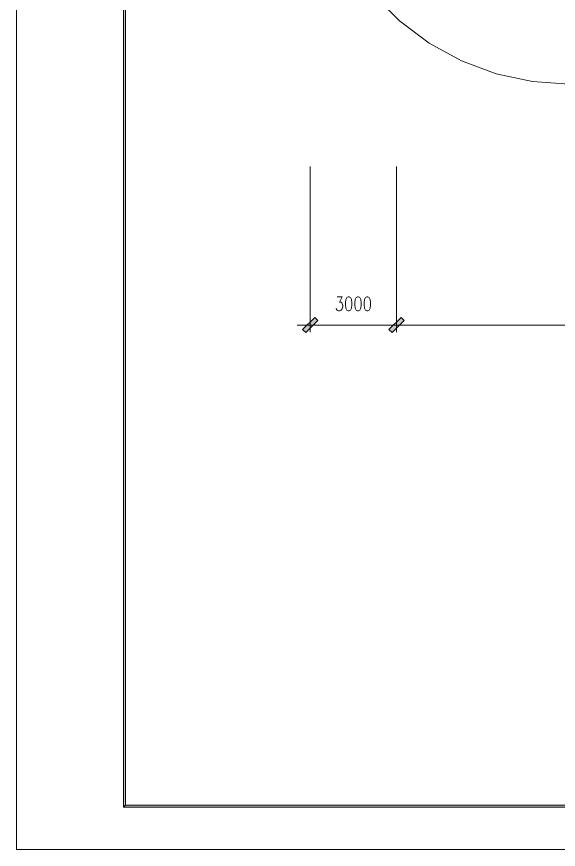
# Model space of a CAD drawing. Header units: millimetres. Extents: x 805 to 6044844, y 120 to 7887884.
# Drawn here: x 5918705 to 5937528, y 7798792 to 7827724 of the extents above; entities that cross this region are included whole.
import ezdxf

# ---------------------------------------------------------------- set-up
doc = ezdxf.new("R2010")
doc.units = ezdxf.units.MM

msp = doc.modelspace()

# ---------------------------------------------------------------- hatches: boundary and pattern name
h = msp.add_hatch(color=0)
h.dxf.hatch_style = 2
h.paths.add_polyline_path([(5922420, 7886420), (5922490, 7886350), (5922490, 7800327), (5922420, 7800257)])
h = msp.add_hatch(color=0)
h.dxf.hatch_style = 2
h.paths.add_polyline_path([(5929062, 7817272), (5929169, 7817166), (5928748, 7816746), (5928643, 7816852)])
h = msp.add_hatch(color=0)
h.dxf.hatch_style = 2
h.paths.add_polyline_path([(5932062, 7817272), (5932168, 7817166), (5931748, 7816746), (5931642, 7816852)])
h = msp.add_hatch(color=0)
h.dxf.hatch_style = 2
h.paths.add_polyline_path([(5931748, 7816746), (5931642, 7816852), (5932062, 7817272), (5932168, 7817166)])
h = msp.add_hatch(color=0)
h.dxf.hatch_style = 2
h.paths.add_polyline_path([(5922420, 7800257), (5922490, 7800327), (6043309, 7800327), (6043379, 7800257)])

# ---------------------------------------------------------------- linework, layer by layer
at = {"color": 0, "lineweight": 0}
for points in [[(5918705, 7798792), (5918705, 7887884), (6044844, 7887884), (6044844, 7798792)], [(5922420, 7886420), (5922490, 7886350), (5922490, 7800327), (5922420, 7800257)], [(5930227, 7817989), (5930179, 7817966), (5930147, 7817897), (5930131, 7817782), (5930131, 7817712), (5930147, 7817598), (5930179, 7817528), (5930227, 7817505), (5930260, 7817505), (5930308, 7817528), (5930341, 7817598), (5930357, 7817712), (5930357, 7817782), (5930341, 7817897), (5930308, 7817966), (5930260, 7817989)], [(5930550, 7817989), (5930502, 7817966), (5930470, 7817897), (5930454, 7817782), (5930454, 7817712), (5930470, 7817598), (5930502, 7817528), (5930550, 7817505), (5930583, 7817505), (5930632, 7817528), (5930664, 7817598), (5930680, 7817712), (5930680, 7817782), (5930664, 7817897), (5930632, 7817966), (5930583, 7817989)], [(5930874, 7817989), (5930825, 7817966), (5930793, 7817897), (5930777, 7817782), (5930777, 7817712), (5930793, 7817598), (5930825, 7817528), (5930874, 7817505), (5930906, 7817505), (5930955, 7817528), (5930987, 7817598), (5931003, 7817712), (5931003, 7817782), (5930987, 7817897), (5930955, 7817966), (5930906, 7817989)], [(5929062, 7817272), (5929169, 7817166), (5928748, 7816746), (5928643, 7816852)], [(5932062, 7817272), (5932168, 7817166), (5931748, 7816746), (5931642, 7816852)], [(5931748, 7816746), (5931642, 7816852), (5932062, 7817272), (5932168, 7817166)], [(5922420, 7800257), (5922490, 7800327), (6043309, 7800327), (6043379, 7800257)]]:
    msp.add_lwpolyline(points, close=True, dxfattribs=at)
for points in [[(5928906, 7834377), (5928997, 7833096), (5929270, 7831842), (5929719, 7830639), (5930334, 7829512), (5931103, 7828484), (5932011, 7827576), (5933039, 7826806), (5934166, 7826191), (5935369, 7825743), (5936624, 7825470), (5937905, 7825378)], [(5928906, 7822517), (5928906, 7816759)], [(5931905, 7822517), (5931905, 7816759)], [(5931905, 7822517), (5931905, 7816759)], [(5929840, 7817989), (5930018, 7817989), (5929920, 7817805), (5929969, 7817805), (5930001, 7817782), (5930018, 7817759), (5930034, 7817689), (5930034, 7817644), (5930018, 7817575), (5929985, 7817528), (5929937, 7817505), (5929888, 7817505), (5929840, 7817528), (5929824, 7817551), (5929808, 7817598)], [(5929355, 7817009), (5928455, 7817009)], [(5931902, 7817009), (5928908, 7817009)], [(5932355, 7817009), (5931455, 7817009)], [(5931455, 7817009), (5932355, 7817009)], [(5945651, 7817009), (5931908, 7817009)]]:
    msp.add_lwpolyline(points, dxfattribs=at)

doc.saveas('drawing.dxf')
